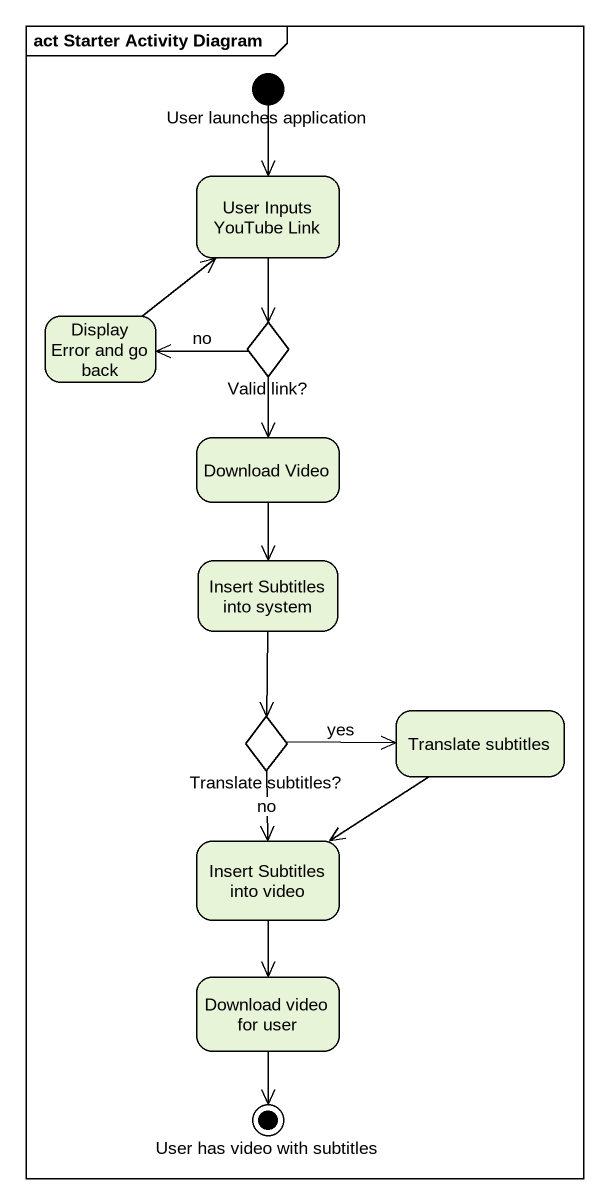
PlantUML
@startuml
mainframe act Starter Activity Diagram
hide empty description
state "User launches application" as User_launches_application <<start>>
state "User Inputs YouTube Link" as User_Inputs_YouTube_Link
state "Display Error and go back" as Display_Error_and_go_back
state "Valid link?" as Valid_link <<choice>>
state "Download Video" as Download_Video
state "Insert Subtitles into system" as Insert_Subtitles_into_system
state "Translate subtitles?" as Translate_subtitles <<choice>>
state "Translate subtitles" as Translate_subtitles_2
state "Insert Subtitles into video" as Insert_Subtitles_into_video
state "Download video for user" as Download_video_for_user
state "User has video with subtitles" as User_has_video_with <<end>>
User_launches_application --> User_Inputs_YouTube_Link
User_Inputs_YouTube_Link --> Valid_link
Display_Error_and_go_back -up-> User_Inputs_YouTube_Link
Valid_link -left-> Display_Error_and_go_back : no
Valid_link --> Download_Video
Download_Video --> Insert_Subtitles_into_system
Insert_Subtitles_into_system --> Translate_subtitles
Translate_subtitles -right-> Translate_subtitles_2 : yes
Translate_subtitles --> Insert_Subtitles_into_video : no
Translate_subtitles_2 --> Insert_Subtitles_into_video
Insert_Subtitles_into_video --> Download_video_for_user
Download_video_for_user --> User_has_video_with
@enduml
